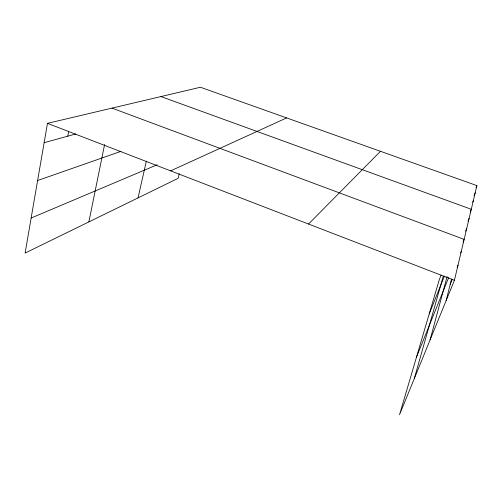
<?xml version="1.0" encoding="UTF-8"?>
<svg xmlns="http://www.w3.org/2000/svg" width="502" height="502" viewBox="0 0 502 502"><rect width="100%" height="100%" fill="white"/><g stroke="black" fill="none" stroke-linecap="round" stroke-linejoin="round"><path stroke-width="0.75" d="M441.082 275.159L439.369 279.438L399.523 414.752L454.417 280.311L476.9 185.602L200.423 87.248L47.47 123.354L25.1 253.064L178.147 178.304L179.258 173.761M67.757 136.186L68.605 131.58M88.873 221.915L104.604 144.501M138.031 197.901L146.346 161.173M446.178 300.503L451.536 279.005M430.107 339.86L447.1 276.533M414.257 378.671L443.304 276.131M476.028 187.779L476.9 185.602M474.039 195.692L475.181 192.831M472.752 202.105L473.317 200.693M429.216 313.919L444.439 276.044M470.154 212.076L471.284 209.271L160.96 96.56M467.996 221.169L469.119 218.37M465.624 231.152L466.753 228.36M416.497 357.117L448.662 277.612M463.007 242.165L464.137 239.366L111.996 108.118M460.673 252.958L461.25 251.546M450.206 284.327L452.233 279.344M457.159 267.252L458.025 265.112M308.523 224.043L380.485 151.303M170.649 170.862L286.629 117.914M31.143 218.031L157.208 164.756M37.612 180.525L121.032 151.315M44.138 142.687L75.865 133.959M47.47 123.354L454.417 280.311"/></g></svg>
